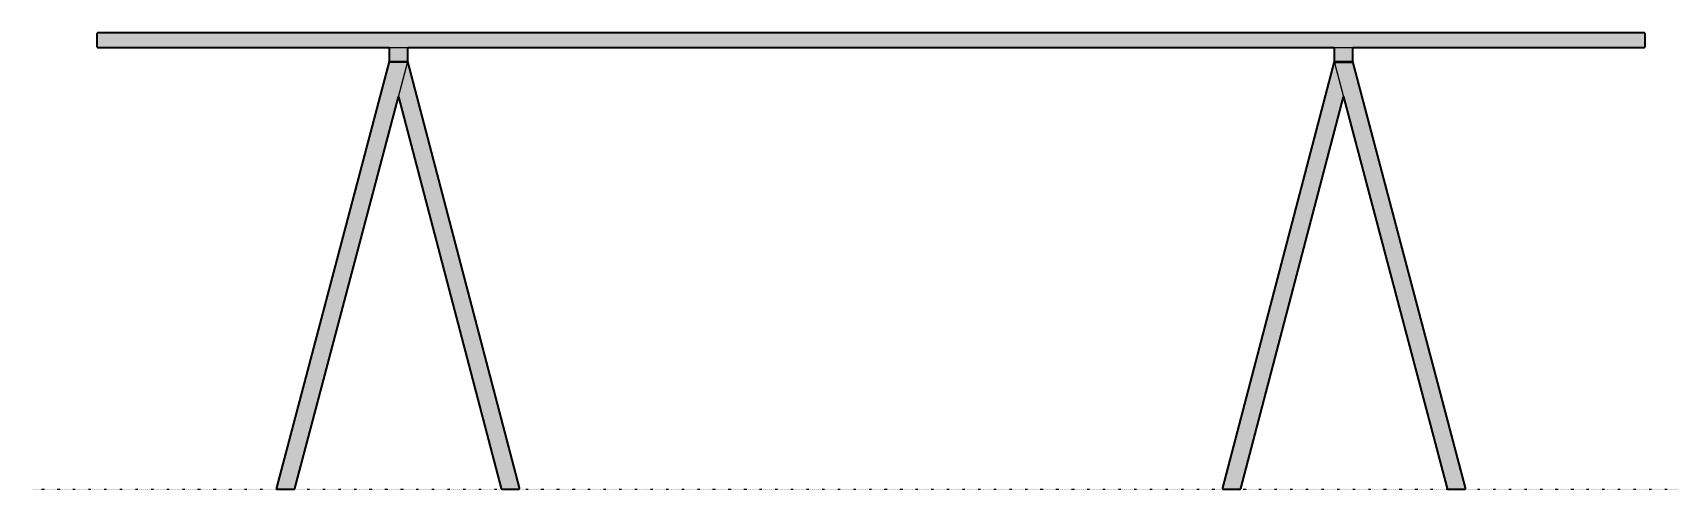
# Model space of a CAD drawing. Header units: millimetres. Extents: x 0 to 4059, y -1248 to 740.
# Drawn here: x 0 to 2644, y 0 to 738 of the extents above; entities that cross this region are included whole.
import ezdxf

# ---------------------------------------------------------------- set-up
doc = ezdxf.new("R2010")
doc.units = ezdxf.units.MM
doc.linetypes.add('Dots', pattern=[1, 0, -1])
doc.layers.add('Blocks', color=7, linetype='Continuous')
doc.layers.add('Blocks$Fill', color=7, linetype='Continuous', true_color=0xffffff)
for name, color, linetype, lineweight, true_color in [('Blocks$Inner', 7, 'Continuous', 25, 0x007f00), ('Blocks$Outline', 7, 'Continuous', 35, 0xff3f3f), ('Groud', 7, 'Dots', 25, 0x243775)]:
    doc.layers.add(name, color=color, linetype=linetype, lineweight=lineweight, true_color=true_color)

# ---------------------------------------------------------------- blocks, each defined once
blk = doc.blocks.new('Loop Stand Dining Table Front')
at = {"layer": 'Blocks$Fill'}
blk.add_hatch(color=256, dxfattribs=at).paths.add_polyline_path([(2601.6, 738), (105.6, 738), (105.5, 738), (105.4, 738), (105.4, 738), (105.3, 738), (105.2, 738), (105.2, 738), (105.1, 737.9), (105, 737.9), (105, 737.9), (104.9, 737.9), (104.8, 737.9), (104.8, 737.8), (104.7, 737.8), (104.7, 737.8), (104.6, 737.7), (104.5, 737.7), (104.5, 737.7), (104.4, 737.6), (104.4, 737.6), (104.3, 737.6), (104.3, 737.5), (104.2, 737.5), (104.2, 737.4), (104.1, 737.4), (104.1, 737.3), (104, 737.3), (104, 737.2), (103.9, 737.2), (103.9, 737.1), (103.9, 737), (103.8, 737), (103.8, 736.9), (103.8, 736.9), (103.7, 736.8), (103.7, 736.7), (103.7, 736.7), (103.7, 736.6), (103.6, 736.5), (103.6, 736.5), (103.6, 736.4), (103.6, 736.3), (103.6, 736.3), (103.6, 736.2), (103.6, 736.1), (103.6, 736.1), (103.6, 736), (103.6, 716), (103.6, 715.9), (103.6, 715.8), (103.6, 715.8), (103.6, 715.7), (103.6, 715.6), (103.6, 715.6), (103.6, 715.5), (103.6, 715.4), (103.7, 715.4), (103.7, 715.3), (103.7, 715.2), (103.7, 715.2), (103.8, 715.1), (103.8, 715), (103.8, 715), (103.9, 714.9), (103.9, 714.9), (103.9, 714.8), (104, 714.7), (104, 714.7), (104.1, 714.6), (104.1, 714.6), (104.2, 714.5), (104.2, 714.5), (104.3, 714.4), (104.3, 714.4), (104.4, 714.4), (104.4, 714.3), (104.5, 714.3), (104.5, 714.2), (104.6, 714.2), (104.7, 714.2), (104.7, 714.2), (104.8, 714.1), (104.8, 714.1), (104.9, 714.1), (105, 714.1), (105, 714), (105.1, 714), (105.2, 714), (105.2, 714), (105.3, 714), (105.4, 714), (105.4, 714), (105.5, 714), (105.6, 714), (575.6, 714), (575.6, 691.5), (393.6, 2.5), (393.6, 2.4), (393.6, 2.4), (393.6, 2.3), (393.6, 2.2), (393.6, 2.2), (393.6, 2.1), (393.6, 2), (393.6, 2), (393.6, 1.9), (393.6, 1.8), (393.6, 1.8), (393.6, 1.7), (393.6, 1.6), (393.6, 1.6), (393.6, 1.5), (393.6, 1.4), (393.7, 1.4), (393.7, 1.3), (393.7, 1.2), (393.7, 1.2), (393.8, 1.1), (393.8, 1), (393.8, 1), (393.9, 0.9), (393.9, 0.9), (394, 0.8), (394, 0.8), (394, 0.7), (394.1, 0.6), (394.1, 0.6), (394.2, 0.5), (394.2, 0.5), (394.3, 0.5), (394.3, 0.4), (394.4, 0.4), (394.5, 0.3), (394.5, 0.3), (394.6, 0.3), (394.6, 0.2), (394.7, 0.2), (394.8, 0.2), (394.8, 0.1), (394.9, 0.1), (395, 0.1), (395, 0.1), (395.1, 0.1), (395.2, 0), (395.2, 0), (395.3, 0), (395.4, 0), (395.4, 0), (395.5, 0), (395.6, 0), (421.4, 0), (421.5, 0), (421.6, 0), (421.7, 0), (421.7, 0), (421.8, 0), (421.9, 0), (421.9, 0.1), (422, 0.1), (422.1, 0.1), (422.1, 0.1), (422.2, 0.1), (422.3, 0.2), (422.3, 0.2), (422.4, 0.2), (422.4, 0.3), (422.5, 0.3), (422.6, 0.3), (422.6, 0.4), (422.7, 0.4), (422.7, 0.5), (422.8, 0.5), (422.8, 0.6), (422.9, 0.6), (422.9, 0.6), (423, 0.7), (423, 0.8), (423.1, 0.8), (423.1, 0.9), (423.1, 0.9), (423.2, 1), (423.2, 1), (423.2, 1.1), (423.3, 1.2), (423.3, 1.2), (423.3, 1.3), (423.3, 1.4), (423.4, 1.4), (423.4, 1.5), (590.5, 634.5), (756.3, 1.5), (756.3, 1.4), (756.3, 1.4), (756.3, 1.3), (756.4, 1.2), (756.4, 1.2), (756.4, 1.1), (756.4, 1), (756.5, 1), (756.5, 0.9), (756.6, 0.9), (756.6, 0.8), (756.6, 0.8), (756.7, 0.7), (756.7, 0.7), (756.8, 0.6), (756.8, 0.6), (756.9, 0.5), (756.9, 0.5), (757, 0.4), (757, 0.4), (757.1, 0.3), (757.2, 0.3), (757.2, 0.3), (757.3, 0.2), (757.3, 0.2), (757.4, 0.2), (757.5, 0.1), (757.5, 0.1), (757.6, 0.1), (757.7, 0.1), (757.7, 0.1), (757.8, 0), (757.9, 0), (757.9, 0), (758, 0), (758.1, 0), (758.1, 0), (758.2, 0), (784.1, 0), (784.1, 0), (784.2, 0), (784.3, 0), (784.4, 0), (784.4, 0), (784.5, 0), (784.6, 0.1), (784.6, 0.1), (784.7, 0.1), (784.8, 0.1), (784.8, 0.1), (784.9, 0.2), (784.9, 0.2), (785, 0.2), (785.1, 0.3), (785.1, 0.3), (785.2, 0.3), (785.2, 0.4), (785.3, 0.4), (785.4, 0.5), (785.4, 0.5), (785.5, 0.5), (785.5, 0.6), (785.6, 0.6), (785.6, 0.7), (785.6, 0.8), (785.7, 0.8), (785.7, 0.9), (785.8, 0.9), (785.8, 1), (785.8, 1), (785.9, 1.1), (785.9, 1.2), (785.9, 1.2), (785.9, 1.3), (786, 1.4), (786, 1.4), (786, 1.5), (786, 1.6), (786, 1.6), (786.1, 1.7), (786.1, 1.8), (786.1, 1.8), (786.1, 1.9), (786.1, 2), (786.1, 2), (786.1, 2.1), (786.1, 2.2), (786.1, 2.2), (786.1, 2.3), (786, 2.4), (786, 2.4), (786, 2.5), (605.6, 691.5), (605.6, 714), (1803.6, 714), (2101.6, 714), (2101.6, 691.5), (1921.1, 2.5), (1921.1, 2.4), (1921.1, 2.4), (1921.1, 2.3), (1921.1, 2.2), (1921.1, 2.2), (1921.1, 2.1), (1921.1, 2), (1921.1, 2), (1921.1, 1.9), (1921.1, 1.8), (1921.1, 1.8), (1921.1, 1.7), (1921.1, 1.6), (1921.1, 1.6), (1921.1, 1.5), (1921.2, 1.4), (1921.2, 1.4), (1921.2, 1.3), (1921.2, 1.2), (1921.3, 1.2), (1921.3, 1.1), (1921.3, 1), (1921.3, 1), (1921.4, 0.9), (1921.4, 0.9), (1921.5, 0.8), (1921.5, 0.8), (1921.5, 0.7), (1921.6, 0.6), (1921.6, 0.6), (1921.7, 0.5), (1921.7, 0.5), (1921.8, 0.5), (1921.8, 0.4), (1921.9, 0.4), (1922, 0.3), (1922, 0.3), (1922.1, 0.3), (1922.1, 0.2), (1922.2, 0.2), (1922.3, 0.2), (1922.3, 0.1), (1922.4, 0.1), (1922.5, 0.1), (1922.5, 0.1), (1922.6, 0.1), (1922.7, 0), (1922.7, 0), (1922.8, 0), (1922.9, 0), (1922.9, 0), (1923, 0), (1923.1, 0), (1948.9, 0), (1949, 0), (1949.1, 0), (1949.2, 0), (1949.2, 0), (1949.3, 0), (1949.4, 0), (1949.4, 0.1), (1949.5, 0.1), (1949.6, 0.1), (1949.6, 0.1), (1949.7, 0.1), (1949.8, 0.2), (1949.8, 0.2), (1949.9, 0.2), (1949.9, 0.3), (1950, 0.3), (1950.1, 0.3), (1950.1, 0.4), (1950.2, 0.4), (1950.2, 0.5), (1950.3, 0.5), (1950.3, 0.6), (1950.4, 0.6), (1950.4, 0.7), (1950.5, 0.7), (1950.5, 0.8), (1950.6, 0.8), (1950.6, 0.9), (1950.6, 0.9), (1950.7, 1), (1950.7, 1), (1950.7, 1.1), (1950.8, 1.2), (1950.8, 1.2), (1950.8, 1.3), (1950.8, 1.4), (1950.9, 1.4), (1950.9, 1.5), (2116.6, 634.5), (2283.8, 1.5), (2283.8, 1.4), (2283.8, 1.4), (2283.8, 1.3), (2283.9, 1.2), (2283.9, 1.2), (2283.9, 1.1), (2283.9, 1), (2284, 1), (2284, 0.9), (2284.1, 0.9), (2284.1, 0.8), (2284.1, 0.8), (2284.2, 0.7), (2284.2, 0.6), (2284.3, 0.6), (2284.3, 0.6), (2284.4, 0.5), (2284.4, 0.5), (2284.5, 0.4), (2284.5, 0.4), (2284.6, 0.3), (2284.7, 0.3), (2284.7, 0.3), (2284.8, 0.2), (2284.8, 0.2), (2284.9, 0.2), (2285, 0.1), (2285, 0.1), (2285.1, 0.1), (2285.2, 0.1), (2285.2, 0.1), (2285.3, 0), (2285.4, 0), (2285.4, 0), (2285.5, 0), (2285.6, 0), (2285.6, 0), (2285.7, 0), (2311.6, 0), (2311.7, 0), (2311.7, 0), (2311.8, 0), (2311.9, 0), (2311.9, 0), (2312, 0), (2312.1, 0.1), (2312.1, 0.1), (2312.2, 0.1), (2312.3, 0.1), (2312.3, 0.1), (2312.4, 0.2), (2312.5, 0.2), (2312.5, 0.2), (2312.6, 0.3), (2312.6, 0.3), (2312.7, 0.3), (2312.8, 0.4), (2312.8, 0.4), (2312.9, 0.5), (2312.9, 0.5), (2313, 0.5), (2313, 0.6), (2313.1, 0.6), (2313.1, 0.7), (2313.1, 0.8), (2313.2, 0.8), (2313.2, 0.9), (2313.3, 0.9), (2313.3, 1), (2313.3, 1), (2313.4, 1.1), (2313.4, 1.2), (2313.4, 1.2), (2313.5, 1.3), (2313.5, 1.4), (2313.5, 1.4), (2313.5, 1.5), (2313.5, 1.6), (2313.6, 1.6), (2313.6, 1.7), (2313.6, 1.8), (2313.6, 1.8), (2313.6, 1.9), (2313.6, 2), (2313.6, 2), (2313.6, 2.1), (2313.6, 2.2), (2313.6, 2.2), (2313.6, 2.3), (2313.6, 2.4), (2313.5, 2.4), (2313.5, 2.5), (2131.6, 691.5), (2131.6, 714), (2601.6, 714), (2601.6, 714), (2601.7, 714), (2601.8, 714), (2601.8, 714), (2601.9, 714), (2602, 714), (2602, 714), (2602.1, 714), (2602.2, 714.1), (2602.2, 714.1), (2602.3, 714.1), (2602.4, 714.1), (2602.4, 714.2), (2602.5, 714.2), (2602.6, 714.2), (2602.6, 714.2), (2602.7, 714.3), (2602.7, 714.3), (2602.8, 714.4), (2602.8, 714.4), (2602.9, 714.4), (2602.9, 714.5), (2603, 714.5), (2603, 714.6), (2603.1, 714.6), (2603.1, 714.7), (2603.2, 714.7), (2603.2, 714.8), (2603.2, 714.9), (2603.3, 714.9), (2603.3, 715), (2603.3, 715), (2603.4, 715.1), (2603.4, 715.2), (2603.4, 715.2), (2603.5, 715.3), (2603.5, 715.4), (2603.5, 715.4), (2603.5, 715.5), (2603.5, 715.6), (2603.5, 715.6), (2603.6, 715.7), (2603.6, 715.8), (2603.6, 715.8), (2603.6, 715.9), (2603.6, 716), (2603.6, 736), (2603.6, 736.1), (2603.6, 736.1), (2603.6, 736.2), (2603.6, 736.3), (2603.5, 736.3), (2603.5, 736.4), (2603.5, 736.5), (2603.5, 736.5), (2603.5, 736.6), (2603.5, 736.7), (2603.4, 736.7), (2603.4, 736.8), (2603.4, 736.9), (2603.3, 736.9), (2603.3, 737), (2603.3, 737), (2603.2, 737.1), (2603.2, 737.2), (2603.2, 737.2), (2603.1, 737.3), (2603.1, 737.3), (2603, 737.4), (2603, 737.4), (2602.9, 737.5), (2602.9, 737.5), (2602.8, 737.6), (2602.8, 737.6), (2602.7, 737.6), (2602.7, 737.7), (2602.6, 737.7), (2602.6, 737.7), (2602.5, 737.8), (2602.4, 737.8), (2602.4, 737.8), (2602.3, 737.9), (2602.2, 737.9), (2602.2, 737.9), (2602.1, 737.9), (2602, 737.9), (2602, 738), (2601.9, 738), (2601.8, 738), (2601.8, 738), (2601.7, 738), (2601.6, 738)], flags=0)
at = {"layer": 'Blocks$Inner'}
for p, q in [((575.6, 691.5), (575.6, 714)), ((605.2, 690), (575.2, 690)), ((2102, 690), (2132, 690))]:
    blk.add_line(p, q, dxfattribs=at)
blk.add_lwpolyline([(105.6, 738), (105.5, 738), (105.4, 738), (105.4, 738), (105.3, 738), (105.2, 738), (105.2, 738), (105.1, 737.9), (105, 737.9), (105, 737.9), (104.9, 737.9), (104.8, 737.9), (104.8, 737.8), (104.7, 737.8), (104.7, 737.8), (104.6, 737.7), (104.5, 737.7), (104.5, 737.7), (104.4, 737.6), (104.4, 737.6), (104.3, 737.6), (104.3, 737.5), (104.2, 737.5), (104.2, 737.4), (104.1, 737.4), (104.1, 737.3), (104, 737.3), (104, 737.2), (103.9, 737.2), (103.9, 737.1), (103.9, 737), (103.8, 737), (103.8, 736.9), (103.8, 736.9), (103.7, 736.8), (103.7, 736.7), (103.7, 736.7), (103.7, 736.6), (103.6, 736.5), (103.6, 736.5), (103.6, 736.4), (103.6, 736.3), (103.6, 736.3), (103.6, 736.2), (103.6, 736.1), (103.6, 736.1), (103.6, 736), (103.6, 716), (103.6, 715.9), (103.6, 715.8), (103.6, 715.8), (103.6, 715.7), (103.6, 715.6), (103.6, 715.6), (103.6, 715.5), (103.6, 715.4), (103.7, 715.4), (103.7, 715.3), (103.7, 715.2), (103.7, 715.2), (103.8, 715.1), (103.8, 715), (103.8, 715), (103.9, 714.9), (103.9, 714.9), (103.9, 714.8), (104, 714.7), (104, 714.7), (104.1, 714.6), (104.1, 714.6), (104.2, 714.5), (104.2, 714.5), (104.3, 714.4), (104.3, 714.4), (104.4, 714.4), (104.4, 714.3), (104.5, 714.3), (104.5, 714.2), (104.6, 714.2), (104.7, 714.2), (104.7, 714.2), (104.8, 714.1), (104.8, 714.1), (104.9, 714.1), (105, 714.1), (105, 714), (105.1, 714), (105.2, 714), (105.2, 714), (105.3, 714), (105.4, 714), (105.4, 714), (105.5, 714), (105.6, 714), (1803.6, 714), (2601.6, 714), (2601.6, 714), (2601.7, 714), (2601.8, 714), (2601.8, 714), (2601.9, 714), (2602, 714), (2602, 714), (2602.1, 714), (2602.2, 714.1), (2602.2, 714.1), (2602.3, 714.1), (2602.4, 714.1), (2602.4, 714.2), (2602.5, 714.2), (2602.6, 714.2), (2602.6, 714.2), (2602.7, 714.3), (2602.7, 714.3), (2602.8, 714.4), (2602.8, 714.4), (2602.9, 714.4), (2602.9, 714.5), (2603, 714.5), (2603, 714.6), (2603.1, 714.6), (2603.1, 714.7), (2603.2, 714.7), (2603.2, 714.8), (2603.2, 714.9), (2603.3, 714.9), (2603.3, 715), (2603.3, 715), (2603.4, 715.1), (2603.4, 715.2), (2603.4, 715.2), (2603.5, 715.3), (2603.5, 715.4), (2603.5, 715.4), (2603.5, 715.5), (2603.5, 715.6), (2603.5, 715.6), (2603.6, 715.7), (2603.6, 715.8), (2603.6, 715.8), (2603.6, 715.9), (2603.6, 716), (2603.6, 736), (2603.6, 736.1), (2603.6, 736.1), (2603.6, 736.2), (2603.6, 736.3), (2603.5, 736.3), (2603.5, 736.4), (2603.5, 736.5), (2603.5, 736.5), (2603.5, 736.6), (2603.5, 736.7), (2603.4, 736.7), (2603.4, 736.8), (2603.4, 736.9), (2603.3, 736.9), (2603.3, 737), (2603.3, 737), (2603.2, 737.1), (2603.2, 737.2), (2603.2, 737.2), (2603.1, 737.3), (2603.1, 737.3), (2603, 737.4), (2603, 737.4), (2602.9, 737.5), (2602.9, 737.5), (2602.8, 737.6), (2602.8, 737.6), (2602.7, 737.6), (2602.7, 737.7), (2602.6, 737.7), (2602.6, 737.7), (2602.5, 737.8), (2602.4, 737.8), (2602.4, 737.8), (2602.3, 737.9), (2602.2, 737.9), (2602.2, 737.9), (2602.1, 737.9), (2602, 737.9), (2602, 738), (2601.9, 738), (2601.8, 738), (2601.8, 738), (2601.7, 738), (2601.6, 738), (2601.6, 738)], close=True, dxfattribs=at)
for points in [[(590.5, 634.5), (756.3, 1.5), (756.3, 1.4), (756.3, 1.4), (756.3, 1.3), (756.4, 1.2), (756.4, 1.2), (756.4, 1.1), (756.4, 1), (756.5, 1), (756.5, 0.9), (756.6, 0.9), (756.6, 0.8), (756.6, 0.8), (756.7, 0.7), (756.7, 0.7), (756.8, 0.6), (756.8, 0.6), (756.9, 0.5), (756.9, 0.5), (757, 0.4), (757, 0.4), (757.1, 0.3), (757.2, 0.3), (757.2, 0.3), (757.3, 0.2), (757.3, 0.2), (757.4, 0.2), (757.5, 0.1), (757.5, 0.1), (757.6, 0.1), (757.7, 0.1), (757.7, 0.1), (757.8, 0), (757.9, 0), (757.9, 0), (758, 0), (758.1, 0), (758.1, 0), (758.2, 0), (784.1, 0), (784.1, 0), (784.2, 0), (784.3, 0), (784.4, 0), (784.4, 0), (784.5, 0), (784.6, 0.1), (784.6, 0.1), (784.7, 0.1), (784.8, 0.1), (784.8, 0.1), (784.9, 0.2), (784.9, 0.2), (785, 0.2), (785.1, 0.3), (785.1, 0.3), (785.2, 0.3), (785.2, 0.4), (785.3, 0.4), (785.4, 0.5), (785.4, 0.5), (785.5, 0.5), (785.5, 0.6), (785.6, 0.6), (785.6, 0.7), (785.6, 0.8), (785.7, 0.8), (785.7, 0.9), (785.8, 0.9), (785.8, 1), (785.8, 1), (785.9, 1.1), (785.9, 1.2), (785.9, 1.2), (785.9, 1.3), (786, 1.4), (786, 1.4), (786, 1.5), (786, 1.6), (786, 1.6), (786.1, 1.7), (786.1, 1.8), (786.1, 1.8), (786.1, 1.9), (786.1, 2), (786.1, 2), (786.1, 2.1), (786.1, 2.2), (786.1, 2.2), (786.1, 2.3), (786, 2.4), (786, 2.4), (786, 2.5), (605.6, 691.5), (575.6, 691.5), (393.6, 2.5), (393.6, 2.4), (393.6, 2.4), (393.6, 2.3), (393.6, 2.2), (393.6, 2.2), (393.6, 2.1), (393.6, 2), (393.6, 2), (393.6, 1.9), (393.6, 1.8), (393.6, 1.8), (393.6, 1.7), (393.6, 1.6), (393.6, 1.6), (393.6, 1.5), (393.6, 1.4), (393.7, 1.4), (393.7, 1.3), (393.7, 1.2), (393.7, 1.2), (393.8, 1.1), (393.8, 1), (393.8, 1), (393.9, 0.9), (393.9, 0.9), (394, 0.8), (394, 0.8), (394, 0.7), (394.1, 0.6), (394.1, 0.6), (394.2, 0.5), (394.2, 0.5), (394.3, 0.5), (394.3, 0.4), (394.4, 0.4), (394.5, 0.3), (394.5, 0.3), (394.6, 0.3), (394.6, 0.2), (394.7, 0.2), (394.8, 0.2), (394.8, 0.1), (394.9, 0.1), (395, 0.1), (395, 0.1), (395.1, 0.1), (395.2, 0), (395.2, 0), (395.3, 0), (395.4, 0), (395.4, 0), (395.5, 0), (395.6, 0), (421.4, 0), (421.5, 0), (421.6, 0), (421.7, 0), (421.7, 0), (421.8, 0), (421.9, 0), (421.9, 0.1), (422, 0.1), (422.1, 0.1), (422.1, 0.1), (422.2, 0.1), (422.3, 0.2), (422.3, 0.2), (422.4, 0.2), (422.4, 0.3), (422.5, 0.3), (422.6, 0.3), (422.6, 0.4), (422.7, 0.4), (422.7, 0.5), (422.8, 0.5), (422.8, 0.6), (422.9, 0.6), (422.9, 0.6), (423, 0.7), (423, 0.8), (423.1, 0.8), (423.1, 0.9), (423.1, 0.9), (423.2, 1), (423.2, 1), (423.2, 1.1), (423.3, 1.2), (423.3, 1.2), (423.3, 1.3), (423.3, 1.4), (423.4, 1.4), (423.4, 1.5), (605.6, 691.5), (605.6, 714)], [(2101.6, 714), (2101.6, 691.5), (2283.8, 1.5), (2283.8, 1.4), (2283.8, 1.4), (2283.8, 1.3), (2283.9, 1.2), (2283.9, 1.2), (2283.9, 1.1), (2283.9, 1), (2284, 1), (2284, 0.9), (2284.1, 0.9), (2284.1, 0.8), (2284.1, 0.8), (2284.2, 0.7), (2284.2, 0.6), (2284.3, 0.6), (2284.3, 0.6), (2284.4, 0.5), (2284.4, 0.5), (2284.5, 0.4), (2284.5, 0.4), (2284.6, 0.3), (2284.7, 0.3), (2284.7, 0.3), (2284.8, 0.2), (2284.8, 0.2), (2284.9, 0.2), (2285, 0.1), (2285, 0.1), (2285.1, 0.1), (2285.2, 0.1), (2285.2, 0.1), (2285.3, 0), (2285.4, 0), (2285.4, 0), (2285.5, 0), (2285.6, 0), (2285.6, 0), (2285.7, 0), (2311.6, 0), (2311.7, 0), (2311.7, 0), (2311.8, 0), (2311.9, 0), (2311.9, 0), (2312, 0), (2312.1, 0.1), (2312.1, 0.1), (2312.2, 0.1), (2312.3, 0.1), (2312.3, 0.1), (2312.4, 0.2), (2312.5, 0.2), (2312.5, 0.2), (2312.6, 0.3), (2312.6, 0.3), (2312.7, 0.3), (2312.8, 0.4), (2312.8, 0.4), (2312.9, 0.5), (2312.9, 0.5), (2313, 0.5), (2313, 0.6), (2313.1, 0.6), (2313.1, 0.7), (2313.1, 0.8), (2313.2, 0.8), (2313.2, 0.9), (2313.3, 0.9), (2313.3, 1), (2313.3, 1), (2313.4, 1.1), (2313.4, 1.2), (2313.4, 1.2), (2313.5, 1.3), (2313.5, 1.4), (2313.5, 1.4), (2313.5, 1.5), (2313.5, 1.6), (2313.6, 1.6), (2313.6, 1.7), (2313.6, 1.8), (2313.6, 1.8), (2313.6, 1.9), (2313.6, 2), (2313.6, 2), (2313.6, 2.1), (2313.6, 2.2), (2313.6, 2.2), (2313.6, 2.3), (2313.6, 2.4), (2313.5, 2.4), (2313.5, 2.5), (2131.6, 691.5), (2131.6, 714)], [(2131.6, 691.5), (2101.6, 691.5), (1921.1, 2.5), (1921.1, 2.4), (1921.1, 2.4), (1921.1, 2.3), (1921.1, 2.2), (1921.1, 2.2), (1921.1, 2.1), (1921.1, 2), (1921.1, 2), (1921.1, 1.9), (1921.1, 1.8), (1921.1, 1.8), (1921.1, 1.7), (1921.1, 1.6), (1921.1, 1.6), (1921.1, 1.5), (1921.2, 1.4), (1921.2, 1.4), (1921.2, 1.3), (1921.2, 1.2), (1921.3, 1.2), (1921.3, 1.1), (1921.3, 1), (1921.3, 1), (1921.4, 0.9), (1921.4, 0.9), (1921.5, 0.8), (1921.5, 0.8), (1921.5, 0.7), (1921.6, 0.6), (1921.6, 0.6), (1921.7, 0.5), (1921.7, 0.5), (1921.8, 0.5), (1921.8, 0.4), (1921.9, 0.4), (1922, 0.3), (1922, 0.3), (1922.1, 0.3), (1922.1, 0.2), (1922.2, 0.2), (1922.3, 0.2), (1922.3, 0.1), (1922.4, 0.1), (1922.5, 0.1), (1922.5, 0.1), (1922.6, 0.1), (1922.7, 0), (1922.7, 0), (1922.8, 0), (1922.9, 0), (1922.9, 0), (1923, 0), (1923.1, 0), (1948.9, 0), (1949, 0), (1949.1, 0), (1949.2, 0), (1949.2, 0), (1949.3, 0), (1949.4, 0), (1949.4, 0.1), (1949.5, 0.1), (1949.6, 0.1), (1949.6, 0.1), (1949.7, 0.1), (1949.8, 0.2), (1949.8, 0.2), (1949.9, 0.2), (1949.9, 0.3), (1950, 0.3), (1950.1, 0.3), (1950.1, 0.4), (1950.2, 0.4), (1950.2, 0.5), (1950.3, 0.5), (1950.3, 0.6), (1950.4, 0.6), (1950.4, 0.7), (1950.5, 0.7), (1950.5, 0.8), (1950.6, 0.8), (1950.6, 0.9), (1950.6, 0.9), (1950.7, 1), (1950.7, 1), (1950.7, 1.1), (1950.8, 1.2), (1950.8, 1.2), (1950.8, 1.3), (1950.8, 1.4), (1950.9, 1.4), (1950.9, 1.5), (2116.6, 634.5)]]:
    blk.add_lwpolyline(points, dxfattribs=at)
at = {"layer": 'Blocks$Outline'}
for points in [[(103.7, 736.6), (103.6, 736.5)], [(103.6, 736.5), (103.6, 736.5)], [(103.6, 736.5), (103.6, 736.4)], [(103.6, 736.4), (103.6, 736.3)], [(103.6, 736.3), (103.6, 736.3)], [(103.6, 736.3), (103.6, 736.2)], [(103.6, 736.2), (103.6, 736.1)], [(103.6, 736.1), (103.6, 736.1)], [(103.6, 736.1), (103.6, 736)], [(103.6, 736), (103.6, 716)], [(103.6, 716), (103.6, 715.9)], [(103.6, 715.9), (103.6, 715.8)], [(103.6, 715.8), (103.6, 715.8)], [(103.6, 715.8), (103.6, 715.7)], [(103.6, 715.7), (103.6, 715.6)], [(103.6, 715.6), (103.6, 715.6)], [(103.6, 715.6), (103.6, 715.5)], [(103.6, 715.5), (103.6, 715.4)], [(103.6, 715.4), (103.7, 715.4)], [(103.8, 736.9), (103.7, 736.8)], [(103.7, 736.8), (103.7, 736.7)], [(103.7, 736.7), (103.7, 736.7)], [(103.7, 736.7), (103.7, 736.6)], [(103.7, 715.4), (103.7, 715.3)], [(103.7, 715.3), (103.7, 715.2)], [(103.7, 715.2), (103.7, 715.2)], [(103.7, 715.2), (103.8, 715.1)], [(103.9, 737), (103.8, 737)], [(103.8, 737), (103.8, 736.9)], [(103.8, 736.9), (103.8, 736.9)], [(103.8, 715.1), (103.8, 715)], [(103.8, 715), (103.8, 715)], [(103.8, 715), (103.9, 714.9)], [(104, 737.2), (103.9, 737.2)], [(103.9, 737.2), (103.9, 737.1)], [(103.9, 737.1), (103.9, 737)], [(103.9, 714.9), (103.9, 714.9)], [(103.9, 714.9), (103.9, 714.8)], [(103.9, 714.8), (104, 714.7)], [(104.1, 737.3), (104, 737.3)], [(104, 737.3), (104, 737.2)], [(104, 714.7), (104, 714.7)], [(104, 714.7), (104.1, 714.6)], [(104.2, 737.4), (104.1, 737.4)], [(104.1, 737.4), (104.1, 737.3)], [(104.1, 714.6), (104.1, 714.6)], [(104.1, 714.6), (104.2, 714.5)], [(104.3, 737.5), (104.2, 737.5)], [(104.2, 737.5), (104.2, 737.4)], [(104.2, 714.5), (104.2, 714.5)], [(104.2, 714.5), (104.3, 714.4)], [(104.4, 737.6), (104.3, 737.6)], [(104.3, 737.6), (104.3, 737.5)], [(104.3, 714.4), (104.3, 714.4)], [(104.3, 714.4), (104.4, 714.4)], [(104.5, 737.7), (104.4, 737.6)], [(104.4, 737.6), (104.4, 737.6)], [(104.4, 714.4), (104.4, 714.3)], [(104.4, 714.3), (104.5, 714.3)], [(104.6, 737.7), (104.5, 737.7)], [(104.5, 737.7), (104.5, 737.7)], [(104.5, 714.3), (104.5, 714.2)], [(104.5, 714.2), (104.6, 714.2)], [(104.7, 737.8), (104.6, 737.7)], [(104.6, 714.2), (104.7, 714.2)], [(104.8, 737.8), (104.7, 737.8)], [(104.7, 737.8), (104.7, 737.8)], [(104.7, 714.2), (104.7, 714.2)], [(104.7, 714.2), (104.8, 714.1)], [(104.9, 737.9), (104.8, 737.9)], [(104.8, 737.9), (104.8, 737.8)], [(104.8, 714.1), (104.8, 714.1)], [(104.8, 714.1), (104.9, 714.1)], [(105, 737.9), (104.9, 737.9)], [(104.9, 714.1), (105, 714.1)], [(105.1, 737.9), (105, 737.9)], [(105, 737.9), (105, 737.9)], [(105, 714.1), (105, 714)], [(105, 714), (105.1, 714)], [(105.2, 738), (105.1, 737.9)], [(105.1, 714), (105.2, 714)], [(105.3, 738), (105.2, 738)], [(105.2, 738), (105.2, 738)], [(105.2, 714), (105.2, 714)], [(105.2, 714), (105.3, 714)], [(105.4, 738), (105.3, 738)], [(105.3, 714), (105.4, 714)], [(105.5, 738), (105.4, 738)], [(105.4, 738), (105.4, 738)], [(105.4, 714), (105.4, 714)], [(105.4, 714), (105.5, 714)], [(105.6, 738), (105.5, 738)], [(105.5, 714), (105.6, 714)], [(2601.6, 738), (105.6, 738)], [(105.6, 714), (575.6, 714)], [(575.6, 714), (575.6, 691.5)], [(605.6, 691.5), (605.6, 714)], [(605.6, 714), (1803.6, 714)], [(1803.6, 714), (2101.6, 714)], [(2101.6, 714), (2101.6, 691.5)], [(2131.6, 691.5), (2131.6, 714)], [(2131.6, 714), (2601.6, 714)], [(2601.7, 738), (2601.6, 738)], [(2601.6, 738), (2601.6, 738)], [(2601.6, 714), (2601.6, 714)], [(2601.6, 714), (2601.7, 714)], [(2601.8, 738), (2601.7, 738)], [(2601.7, 714), (2601.8, 714)], [(2601.9, 738), (2601.8, 738)], [(2601.8, 738), (2601.8, 738)], [(2601.8, 714), (2601.8, 714)], [(2601.8, 714), (2601.9, 714)], [(2602, 738), (2601.9, 738)], [(2601.9, 714), (2602, 714)], [(2602, 737.9), (2602, 738)], [(2602.1, 737.9), (2602, 737.9)], [(2602, 714), (2602, 714)], [(2602, 714), (2602.1, 714)], [(2602.2, 737.9), (2602.1, 737.9)], [(2602.1, 714), (2602.2, 714.1)], [(2602.3, 737.9), (2602.2, 737.9)], [(2602.2, 737.9), (2602.2, 737.9)], [(2602.2, 714.1), (2602.2, 714.1)], [(2602.2, 714.1), (2602.3, 714.1)], [(2602.4, 737.8), (2602.3, 737.9)], [(2602.3, 714.1), (2602.4, 714.1)], [(2602.5, 737.8), (2602.4, 737.8)], [(2602.4, 737.8), (2602.4, 737.8)], [(2602.4, 714.1), (2602.4, 714.2)], [(2602.4, 714.2), (2602.5, 714.2)], [(2602.6, 737.7), (2602.5, 737.8)], [(2602.5, 714.2), (2602.6, 714.2)], [(2602.7, 737.7), (2602.6, 737.7)], [(2602.6, 737.7), (2602.6, 737.7)], [(2602.6, 714.2), (2602.7, 714.3)], [(2602.6, 714.2), (2602.6, 714.2)], [(2602.7, 737.6), (2602.7, 737.7)], [(2602.8, 737.6), (2602.7, 737.6)], [(2602.7, 714.3), (2602.8, 714.4)], [(2602.7, 714.3), (2602.7, 714.3)], [(2602.9, 737.5), (2602.8, 737.6)], [(2602.8, 737.6), (2602.8, 737.6)], [(2602.8, 714.4), (2602.8, 714.4)], [(2602.8, 714.4), (2602.9, 714.4)], [(2603, 737.4), (2602.9, 737.5)], [(2602.9, 737.5), (2602.9, 737.5)], [(2602.9, 714.4), (2602.9, 714.5)], [(2602.9, 714.5), (2603, 714.5)], [(2603.1, 737.3), (2603, 737.4)], [(2603, 737.4), (2603, 737.4)], [(2603, 714.5), (2603, 714.6)], [(2603, 714.6), (2603.1, 714.6)], [(2603.2, 737.2), (2603.1, 737.3)], [(2603.1, 737.3), (2603.1, 737.3)], [(2603.1, 714.6), (2603.1, 714.7)], [(2603.1, 714.7), (2603.2, 714.7)], [(2603.2, 737.1), (2603.2, 737.2)], [(2603.2, 737.2), (2603.2, 737.2)], [(2603.3, 737), (2603.2, 737.1)], [(2603.2, 714.8), (2603.2, 714.9)], [(2603.2, 714.9), (2603.3, 714.9)], [(2603.2, 714.7), (2603.2, 714.8)], [(2603.3, 736.9), (2603.3, 737)], [(2603.3, 737), (2603.3, 737)], [(2603.4, 736.9), (2603.3, 736.9)], [(2603.3, 715), (2603.4, 715.1)], [(2603.3, 714.9), (2603.3, 715)], [(2603.3, 715), (2603.3, 715)], [(2603.4, 736.8), (2603.4, 736.9)], [(2603.4, 736.7), (2603.4, 736.8)], [(2603.5, 736.7), (2603.4, 736.7)], [(2603.4, 715.2), (2603.5, 715.3)], [(2603.4, 715.1), (2603.4, 715.2)], [(2603.4, 715.2), (2603.4, 715.2)], [(2603.5, 736.6), (2603.5, 736.7)], [(2603.5, 736.5), (2603.5, 736.6)], [(2603.5, 736.4), (2603.5, 736.5)], [(2603.5, 736.5), (2603.5, 736.5)], [(2603.5, 736.3), (2603.5, 736.4)], [(2603.6, 736.3), (2603.5, 736.3)], [(2603.5, 715.6), (2603.6, 715.7)], [(2603.5, 715.5), (2603.5, 715.6)], [(2603.5, 715.6), (2603.5, 715.6)], [(2603.5, 715.4), (2603.5, 715.5)], [(2603.5, 715.3), (2603.5, 715.4)], [(2603.5, 715.4), (2603.5, 715.4)], [(2603.6, 736.2), (2603.6, 736.3)], [(2603.6, 736.1), (2603.6, 736.2)], [(2603.6, 736), (2603.6, 736.1)], [(2603.6, 736.1), (2603.6, 736.1)], [(2603.6, 716), (2603.6, 736)], [(2603.6, 715.9), (2603.6, 716)], [(2603.6, 715.8), (2603.6, 715.9)], [(2603.6, 715.7), (2603.6, 715.8)], [(2603.6, 715.8), (2603.6, 715.8)], [(575.6, 691.5), (393.6, 2.5)], [(786, 2.5), (605.6, 691.5)], [(2101.6, 691.5), (1921.1, 2.5)], [(2313.5, 2.5), (2131.6, 691.5)], [(423.4, 1.5), (590.5, 634.5)], [(590.5, 634.5), (756.3, 1.5)], [(1950.9, 1.5), (2116.6, 634.5)], [(2116.6, 634.5), (2283.8, 1.5)], [(393.6, 2.5), (393.6, 2.4)], [(393.6, 2.4), (393.6, 2.4)], [(393.6, 2.4), (393.6, 2.3)], [(393.6, 2.3), (393.6, 2.2)], [(393.6, 2.2), (393.6, 2.2)], [(393.6, 2.2), (393.6, 2.1)], [(393.6, 2.1), (393.6, 2)], [(393.6, 2), (393.6, 2)], [(393.6, 2), (393.6, 1.9)], [(393.6, 1.9), (393.6, 1.8)], [(393.6, 1.8), (393.6, 1.8)], [(393.6, 1.8), (393.6, 1.7)], [(393.6, 1.7), (393.6, 1.6)], [(393.6, 1.6), (393.6, 1.6)], [(393.6, 1.6), (393.6, 1.5)], [(393.6, 1.5), (393.6, 1.4)], [(393.6, 1.4), (393.7, 1.4)], [(393.7, 1.4), (393.7, 1.3)], [(393.7, 1.3), (393.7, 1.2)], [(393.7, 1.2), (393.7, 1.2)], [(393.7, 1.2), (393.8, 1.1)], [(393.8, 1.1), (393.8, 1)], [(393.8, 1), (393.8, 1)], [(393.8, 1), (393.9, 0.9)], [(393.9, 0.9), (393.9, 0.9)], [(393.9, 0.9), (394, 0.8)], [(394, 0.8), (394, 0.8)], [(394, 0.8), (394, 0.7)], [(394, 0.7), (394.1, 0.6)], [(394.1, 0.6), (394.1, 0.6)], [(394.1, 0.6), (394.2, 0.5)], [(394.2, 0.5), (394.2, 0.5)], [(394.2, 0.5), (394.3, 0.5)], [(394.3, 0.5), (394.3, 0.4)], [(394.3, 0.4), (394.4, 0.4)], [(394.4, 0.4), (394.5, 0.3)], [(394.5, 0.3), (394.5, 0.3)], [(394.5, 0.3), (394.6, 0.3)], [(394.6, 0.3), (394.6, 0.2)], [(394.6, 0.2), (394.7, 0.2)], [(394.7, 0.2), (394.8, 0.2)], [(394.8, 0.2), (394.8, 0.1)], [(394.8, 0.1), (394.9, 0.1)], [(394.9, 0.1), (395, 0.1)], [(395, 0.1), (395, 0.1)], [(395, 0.1), (395.1, 0.1)], [(395.1, 0.1), (395.2, 0)], [(395.2, 0), (395.2, 0)], [(395.2, 0), (395.3, 0)], [(395.3, 0), (395.4, 0)], [(395.4, 0), (395.4, 0)], [(395.4, 0), (395.5, 0)], [(395.5, 0), (395.6, 0)], [(395.6, 0), (421.4, 0)], [(421.4, 0), (421.5, 0)], [(421.5, 0), (421.6, 0)], [(421.6, 0), (421.7, 0)], [(421.7, 0), (421.7, 0)], [(421.7, 0), (421.8, 0)], [(421.8, 0), (421.9, 0)], [(421.9, 0), (421.9, 0.1)], [(421.9, 0.1), (422, 0.1)], [(422, 0.1), (422.1, 0.1)], [(422.1, 0.1), (422.1, 0.1)], [(422.1, 0.1), (422.2, 0.1)], [(422.2, 0.1), (422.3, 0.2)], [(422.3, 0.2), (422.3, 0.2)], [(422.3, 0.2), (422.4, 0.2)], [(422.4, 0.2), (422.4, 0.3)], [(422.4, 0.3), (422.5, 0.3)], [(422.5, 0.3), (422.6, 0.3)], [(422.6, 0.3), (422.6, 0.4)], [(422.6, 0.4), (422.7, 0.4)], [(422.7, 0.4), (422.7, 0.5)], [(422.7, 0.5), (422.8, 0.5)], [(422.8, 0.5), (422.8, 0.6)], [(422.8, 0.6), (422.9, 0.6)], [(422.9, 0.6), (423, 0.7)], [(422.9, 0.6), (422.9, 0.6)], [(423, 0.7), (423, 0.8)], [(423, 0.8), (423.1, 0.8)], [(423.1, 0.9), (423.2, 1)], [(423.1, 0.8), (423.1, 0.9)], [(423.1, 0.9), (423.1, 0.9)], [(423.2, 1.1), (423.3, 1.2)], [(423.2, 1), (423.2, 1.1)], [(423.2, 1), (423.2, 1)], [(423.3, 1.3), (423.3, 1.4)], [(423.3, 1.4), (423.4, 1.4)], [(423.3, 1.2), (423.3, 1.3)], [(423.3, 1.2), (423.3, 1.2)], [(423.4, 1.4), (423.4, 1.5)], [(756.3, 1.5), (756.3, 1.4)], [(756.3, 1.4), (756.3, 1.4)], [(756.3, 1.4), (756.3, 1.3)], [(756.3, 1.3), (756.4, 1.2)], [(756.4, 1.2), (756.4, 1.2)], [(756.4, 1.2), (756.4, 1.1)], [(756.4, 1.1), (756.4, 1)], [(756.4, 1), (756.5, 1)], [(756.5, 1), (756.5, 0.9)], [(756.5, 0.9), (756.6, 0.9)], [(756.6, 0.9), (756.6, 0.8)], [(756.6, 0.8), (756.6, 0.8)], [(756.6, 0.8), (756.7, 0.7)], [(756.7, 0.7), (756.7, 0.7)], [(756.7, 0.7), (756.8, 0.6)], [(756.8, 0.6), (756.8, 0.6)], [(756.8, 0.6), (756.9, 0.5)], [(756.9, 0.5), (756.9, 0.5)], [(756.9, 0.5), (757, 0.4)], [(757, 0.4), (757, 0.4)], [(757, 0.4), (757.1, 0.3)], [(757.1, 0.3), (757.2, 0.3)], [(757.2, 0.3), (757.2, 0.3)], [(757.2, 0.3), (757.3, 0.2)], [(757.3, 0.2), (757.3, 0.2)], [(757.3, 0.2), (757.4, 0.2)], [(757.4, 0.2), (757.5, 0.1)], [(757.5, 0.1), (757.5, 0.1)], [(757.5, 0.1), (757.6, 0.1)], [(757.6, 0.1), (757.7, 0.1)], [(757.7, 0.1), (757.7, 0.1)], [(757.7, 0.1), (757.8, 0)], [(757.8, 0), (757.9, 0)], [(757.9, 0), (757.9, 0)], [(757.9, 0), (758, 0)], [(758, 0), (758.1, 0)], [(758.1, 0), (758.1, 0)], [(758.1, 0), (758.2, 0)], [(758.2, 0), (784.1, 0)], [(784.1, 0), (784.1, 0)], [(784.1, 0), (784.2, 0)], [(784.2, 0), (784.3, 0)], [(784.3, 0), (784.4, 0)], [(784.4, 0), (784.4, 0)], [(784.4, 0), (784.5, 0)], [(784.5, 0), (784.6, 0.1)], [(784.6, 0.1), (784.6, 0.1)], [(784.6, 0.1), (784.7, 0.1)], [(784.7, 0.1), (784.8, 0.1)], [(784.8, 0.1), (784.9, 0.2)], [(784.8, 0.1), (784.8, 0.1)], [(784.9, 0.2), (784.9, 0.2)], [(784.9, 0.2), (785, 0.2)], [(785, 0.2), (785.1, 0.3)], [(785.1, 0.3), (785.1, 0.3)], [(785.1, 0.3), (785.2, 0.3)], [(785.2, 0.3), (785.2, 0.4)], [(785.2, 0.4), (785.3, 0.4)], [(785.3, 0.4), (785.4, 0.5)], [(785.4, 0.5), (785.4, 0.5)], [(785.4, 0.5), (785.5, 0.5)], [(785.5, 0.5), (785.5, 0.6)], [(785.5, 0.6), (785.6, 0.6)], [(785.6, 0.7), (785.6, 0.8)], [(785.6, 0.8), (785.7, 0.8)], [(785.6, 0.6), (785.6, 0.7)], [(785.7, 0.8), (785.7, 0.9)], [(785.7, 0.9), (785.8, 0.9)], [(785.8, 1), (785.9, 1.1)], [(785.8, 0.9), (785.8, 1)], [(785.8, 1), (785.8, 1)], [(785.9, 1.3), (786, 1.4)], [(785.9, 1.2), (785.9, 1.3)], [(785.9, 1.1), (785.9, 1.2)], [(785.9, 1.2), (785.9, 1.2)], [(786, 2.4), (786, 2.5)], [(786.1, 2.3), (786, 2.4)], [(786, 2.4), (786, 2.4)], [(786, 1.6), (786.1, 1.7)], [(786, 1.5), (786, 1.6)], [(786, 1.6), (786, 1.6)], [(786, 1.4), (786, 1.5)], [(786, 1.4), (786, 1.4)], [(786.1, 2.2), (786.1, 2.3)], [(786.1, 2.1), (786.1, 2.2)], [(786.1, 2.2), (786.1, 2.2)], [(786.1, 2), (786.1, 2.1)], [(786.1, 1.9), (786.1, 2)], [(786.1, 2), (786.1, 2)], [(786.1, 1.8), (786.1, 1.9)], [(786.1, 1.7), (786.1, 1.8)], [(786.1, 1.8), (786.1, 1.8)], [(1921.1, 2.5), (1921.1, 2.4)], [(1921.1, 2.4), (1921.1, 2.4)], [(1921.1, 2.4), (1921.1, 2.3)], [(1921.1, 2.3), (1921.1, 2.2)], [(1921.1, 2.2), (1921.1, 2.2)], [(1921.1, 2.2), (1921.1, 2.1)], [(1921.1, 2.1), (1921.1, 2)], [(1921.1, 2), (1921.1, 2)], [(1921.1, 2), (1921.1, 1.9)], [(1921.1, 1.9), (1921.1, 1.8)], [(1921.1, 1.8), (1921.1, 1.8)], [(1921.1, 1.8), (1921.1, 1.7)], [(1921.1, 1.7), (1921.1, 1.6)], [(1921.1, 1.6), (1921.1, 1.6)], [(1921.1, 1.6), (1921.1, 1.5)], [(1921.1, 1.5), (1921.2, 1.4)], [(1921.2, 1.4), (1921.2, 1.4)], [(1921.2, 1.4), (1921.2, 1.3)], [(1921.2, 1.3), (1921.2, 1.2)], [(1921.2, 1.2), (1921.3, 1.2)], [(1921.3, 1.2), (1921.3, 1.1)], [(1921.3, 1.1), (1921.3, 1)], [(1921.3, 1), (1921.3, 1)], [(1921.3, 1), (1921.4, 0.9)], [(1921.4, 0.9), (1921.4, 0.9)], [(1921.4, 0.9), (1921.5, 0.8)], [(1921.5, 0.8), (1921.5, 0.8)], [(1921.5, 0.8), (1921.5, 0.7)], [(1921.5, 0.7), (1921.6, 0.6)], [(1921.6, 0.6), (1921.6, 0.6)], [(1921.6, 0.6), (1921.7, 0.5)], [(1921.7, 0.5), (1921.7, 0.5)], [(1921.7, 0.5), (1921.8, 0.5)], [(1921.8, 0.5), (1921.8, 0.4)], [(1921.8, 0.4), (1921.9, 0.4)], [(1921.9, 0.4), (1922, 0.3)], [(1922, 0.3), (1922, 0.3)], [(1922, 0.3), (1922.1, 0.3)], [(1922.1, 0.3), (1922.1, 0.2)], [(1922.1, 0.2), (1922.2, 0.2)], [(1922.2, 0.2), (1922.3, 0.2)], [(1922.3, 0.2), (1922.3, 0.1)], [(1922.3, 0.1), (1922.4, 0.1)], [(1922.4, 0.1), (1922.5, 0.1)], [(1922.5, 0.1), (1922.5, 0.1)], [(1922.5, 0.1), (1922.6, 0.1)], [(1922.6, 0.1), (1922.7, 0)], [(1922.7, 0), (1922.7, 0)], [(1922.7, 0), (1922.8, 0)], [(1922.8, 0), (1922.9, 0)], [(1922.9, 0), (1922.9, 0)], [(1922.9, 0), (1923, 0)], [(1923, 0), (1923.1, 0)], [(1923.1, 0), (1948.9, 0)], [(1948.9, 0), (1949, 0)], [(1949, 0), (1949.1, 0)], [(1949.1, 0), (1949.2, 0)], [(1949.2, 0), (1949.2, 0)], [(1949.2, 0), (1949.3, 0)], [(1949.3, 0), (1949.4, 0)], [(1949.4, 0), (1949.4, 0.1)], [(1949.4, 0.1), (1949.5, 0.1)], [(1949.5, 0.1), (1949.6, 0.1)], [(1949.6, 0.1), (1949.6, 0.1)], [(1949.6, 0.1), (1949.7, 0.1)], [(1949.7, 0.1), (1949.8, 0.2)], [(1949.8, 0.2), (1949.8, 0.2)], [(1949.8, 0.2), (1949.9, 0.2)], [(1949.9, 0.2), (1949.9, 0.3)], [(1949.9, 0.3), (1950, 0.3)], [(1950, 0.3), (1950.1, 0.3)], [(1950.1, 0.3), (1950.1, 0.4)], [(1950.1, 0.4), (1950.2, 0.4)], [(1950.2, 0.4), (1950.2, 0.5)], [(1950.2, 0.5), (1950.3, 0.5)], [(1950.3, 0.5), (1950.3, 0.6)], [(1950.3, 0.6), (1950.4, 0.6)], [(1950.4, 0.6), (1950.4, 0.7)], [(1950.4, 0.7), (1950.5, 0.7)], [(1950.5, 0.7), (1950.5, 0.8)], [(1950.5, 0.8), (1950.6, 0.8)], [(1950.6, 0.9), (1950.7, 1)], [(1950.6, 0.8), (1950.6, 0.9)], [(1950.6, 0.9), (1950.6, 0.9)], [(1950.7, 1.1), (1950.8, 1.2)], [(1950.7, 1), (1950.7, 1.1)], [(1950.7, 1), (1950.7, 1)], [(1950.8, 1.3), (1950.8, 1.4)], [(1950.8, 1.4), (1950.9, 1.4)], [(1950.8, 1.2), (1950.8, 1.3)], [(1950.8, 1.2), (1950.8, 1.2)], [(1950.9, 1.4), (1950.9, 1.5)], [(2283.8, 1.5), (2283.8, 1.4)], [(2283.8, 1.4), (2283.8, 1.4)], [(2283.8, 1.4), (2283.8, 1.3)], [(2283.8, 1.3), (2283.9, 1.2)], [(2283.9, 1.2), (2283.9, 1.2)], [(2283.9, 1.2), (2283.9, 1.1)], [(2283.9, 1.1), (2283.9, 1)], [(2283.9, 1), (2284, 1)], [(2284, 1), (2284, 0.9)], [(2284, 0.9), (2284.1, 0.9)], [(2284.1, 0.9), (2284.1, 0.8)], [(2284.1, 0.8), (2284.1, 0.8)], [(2284.1, 0.8), (2284.2, 0.7)], [(2284.2, 0.7), (2284.2, 0.6)], [(2284.2, 0.6), (2284.3, 0.6)], [(2284.3, 0.6), (2284.3, 0.6)], [(2284.3, 0.6), (2284.4, 0.5)], [(2284.4, 0.5), (2284.4, 0.5)], [(2284.4, 0.5), (2284.5, 0.4)], [(2284.5, 0.4), (2284.5, 0.4)], [(2284.5, 0.4), (2284.6, 0.3)], [(2284.6, 0.3), (2284.7, 0.3)], [(2284.7, 0.3), (2284.7, 0.3)], [(2284.7, 0.3), (2284.8, 0.2)], [(2284.8, 0.2), (2284.8, 0.2)], [(2284.8, 0.2), (2284.9, 0.2)], [(2284.9, 0.2), (2285, 0.1)], [(2285, 0.1), (2285, 0.1)], [(2285, 0.1), (2285.1, 0.1)], [(2285.1, 0.1), (2285.2, 0.1)], [(2285.2, 0.1), (2285.2, 0.1)], [(2285.2, 0.1), (2285.3, 0)], [(2285.3, 0), (2285.4, 0)], [(2285.4, 0), (2285.4, 0)], [(2285.4, 0), (2285.5, 0)], [(2285.5, 0), (2285.6, 0)], [(2285.6, 0), (2285.6, 0)], [(2285.6, 0), (2285.7, 0)], [(2285.7, 0), (2311.6, 0)], [(2311.6, 0), (2311.7, 0)], [(2311.7, 0), (2311.7, 0)], [(2311.7, 0), (2311.8, 0)], [(2311.8, 0), (2311.9, 0)], [(2311.9, 0), (2311.9, 0)], [(2311.9, 0), (2312, 0)], [(2312, 0), (2312.1, 0.1)], [(2312.1, 0.1), (2312.1, 0.1)], [(2312.1, 0.1), (2312.2, 0.1)], [(2312.2, 0.1), (2312.3, 0.1)], [(2312.3, 0.1), (2312.4, 0.2)], [(2312.3, 0.1), (2312.3, 0.1)], [(2312.4, 0.2), (2312.5, 0.2)], [(2312.5, 0.2), (2312.6, 0.3)], [(2312.5, 0.2), (2312.5, 0.2)], [(2312.6, 0.3), (2312.6, 0.3)], [(2312.6, 0.3), (2312.7, 0.3)], [(2312.7, 0.3), (2312.8, 0.4)], [(2312.8, 0.4), (2312.9, 0.5)], [(2312.8, 0.4), (2312.8, 0.4)], [(2312.9, 0.5), (2312.9, 0.5)], [(2312.9, 0.5), (2313, 0.5)], [(2313, 0.5), (2313, 0.6)], [(2313, 0.6), (2313.1, 0.6)], [(2313.1, 0.7), (2313.1, 0.8)], [(2313.1, 0.8), (2313.2, 0.8)], [(2313.1, 0.6), (2313.1, 0.7)], [(2313.2, 0.8), (2313.2, 0.9)], [(2313.2, 0.9), (2313.3, 0.9)], [(2313.3, 1), (2313.4, 1.1)], [(2313.3, 0.9), (2313.3, 1)], [(2313.3, 1), (2313.3, 1)], [(2313.4, 1.2), (2313.5, 1.3)], [(2313.4, 1.1), (2313.4, 1.2)], [(2313.4, 1.2), (2313.4, 1.2)], [(2313.5, 2.4), (2313.5, 2.5)], [(2313.6, 2.4), (2313.5, 2.4)], [(2313.5, 1.5), (2313.5, 1.6)], [(2313.5, 1.6), (2313.6, 1.6)], [(2313.5, 1.4), (2313.5, 1.5)], [(2313.5, 1.3), (2313.5, 1.4)], [(2313.5, 1.4), (2313.5, 1.4)], [(2313.6, 2.3), (2313.6, 2.4)], [(2313.6, 2.2), (2313.6, 2.3)], [(2313.6, 2.1), (2313.6, 2.2)], [(2313.6, 2.2), (2313.6, 2.2)], [(2313.6, 2), (2313.6, 2.1)], [(2313.6, 1.9), (2313.6, 2)], [(2313.6, 2), (2313.6, 2)], [(2313.6, 1.8), (2313.6, 1.9)], [(2313.6, 1.7), (2313.6, 1.8)], [(2313.6, 1.8), (2313.6, 1.8)], [(2313.6, 1.6), (2313.6, 1.7)]]:
    blk.add_lwpolyline(points, dxfattribs=at)

msp = doc.modelspace()

# ---------------------------------------------------------------- linework, layer by layer
at = {"layer": 'Groud'}
msp.add_lwpolyline([(0, 0), (2707.1, 0)], dxfattribs=at)

# ---------------------------------------------------------------- block references
at = {"layer": 'Blocks'}
msp.add_blockref('Loop Stand Dining Table Front', (0, 0), dxfattribs=at)

doc.saveas('drawing.dxf')
